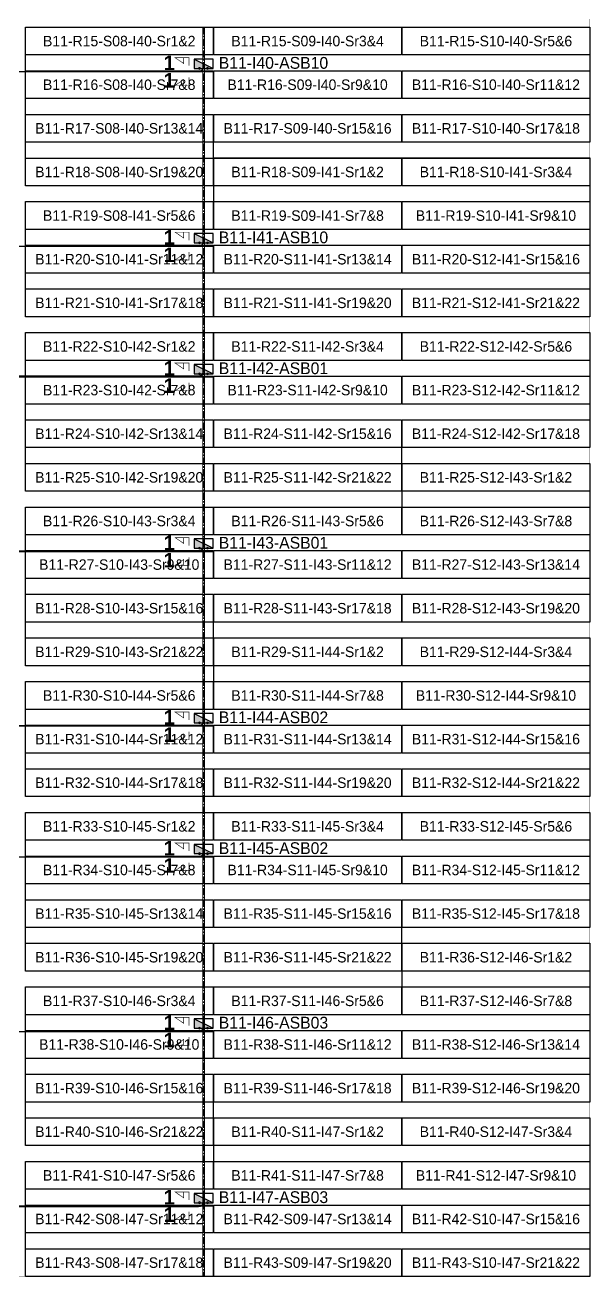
# Model space of a CAD drawing. Header units: metres. Extents: x 529352 to 529741, y 2674804 to 2675132.
# Drawn here: x 529643.8 to 529740.9, y 2674804.2 to 2675019.4 of the extents above; entities that cross this region are included whole.
import ezdxf
from ezdxf.enums import TextEntityAlignment as Align

# ---------------------------------------------------------------- set-up
doc = ezdxf.new("R2010")
doc.units = ezdxf.units.M
doc.linetypes.add('CENTER', pattern=[2, 1.25, -0.25, 0.25, -0.25])
doc.layers.add('Boundary-12.5 MW Block', color=6, linetype='Continuous', lineweight=9)
doc.layers.add('PILE', color=1, linetype='Continuous', lineweight=15)
for name, color, linetype in [('DC Trench BL-11', 40, 'Continuous'), ('E-Inverter Grouping', 2, 'Continuous'), ('Inverter Block-11', 7, 'Continuous'), ('LT Cable(AG) INV to LT Panel BL-11', 2, 'Continuous'), ('Messenger Wire Block-11 (Master Path)', 30, 'Continuous'), ('Messenger Wire Block-11 (MW Path)', 191, 'Continuous'), ('MMS Table Block-11', 8, 'Continuous'), ('Plan Line - DC BL-11', 40, 'Continuous'), ('Section Marking BL-11', 2, 'Continuous')]:
    doc.layers.add(name, color=color, linetype=linetype)
doc.styles.add('BoldTextStyle', font='arialbd.ttf')
doc.styles.get("Standard").update_dxf_attribs({"font": 'Adani Regular.ttf'})

# ---------------------------------------------------------------- blocks, each defined once
blk = doc.blocks.new('MMS Table (32.292 x 4.788)')
at = {"color": 0}
blk.add_lwpolyline([(0, -0.002), (0, 4.786), (32.292, 4.786), (32.292, -0.002)], close=True, dxfattribs=at)
at = {"color": 7}
blk.add_attdef('ID1', text='', height=1.8, dxfattribs=at).set_placement((16.146, 2.392), align=Align.MIDDLE_CENTER)
blk = doc.blocks.new('Inverter Block')
h = blk.add_hatch(color=0)
h.dxf.hatch_style = 1
h.paths.add_polyline_path([(-1.46, 2.27), (-1.46, 0.85), (1.46, 0.85)])
at = {"color": 0}
blk.add_lwpolyline([(1.46, 2.27), (-1.46, 2.27), (-1.46, 0.85), (1.46, 0.85)], close=True, dxfattribs=at)
blk.add_lwpolyline([(-1.46, 2.27), (1.46, 0.85)], dxfattribs=at)
at = {"layer": 'PILE'}
for centre in [(-0.61, 0.85), (0.61, 0.85)]:
    blk.add_circle(centre, 0.156, dxfattribs=at)
at = {"color": 7}
blk.add_attdef('ID', (-1.46, 3.01), '', height=1.8, dxfattribs=at)

msp = doc.modelspace()

# ---------------------------------------------------------------- linework, layer by layer
at = {"layer": 'Boundary-12.5 MW Block', "const_width": 0.05}
msp.add_lwpolyline([(529352.29, 2675124.08), (529643.82, 2675124.08), (529643.82, 2675131.58), (529740.89, 2675131.58), (529740.89, 2674804.29), (529417.07, 2674804.29), (529417.07, 2674819.29), (529352.29, 2674819.29)], close=True, dxfattribs=at)
at = {"layer": 'DC Trench BL-11', "color": 40, "const_width": 0.15}
msp.add_lwpolyline([(529674.62, 2675019.08), (529674.32, 2675019.08), (529674.32, 2674804.29), (529674.62, 2674804.29)], close=True, dxfattribs=at)
at = {"layer": 'E-Inverter Grouping', "color": 3}
msp.add_lwpolyline([(529740.89, 2675019.08), (529740.89, 2674999.29), (529676.11, 2674999.29), (529676.11, 2674991.79), (529643.82, 2674991.79), (529643.82, 2675019.08)], close=True, dxfattribs=at)
at = {"layer": 'E-Inverter Grouping'}
for points in [[(529740.89, 2674969.29), (529643.82, 2674969.29), (529643.82, 2674989.08), (529676.21, 2674989.08), (529676.21, 2674996.58), (529740.89, 2674996.58)], [(529740.89, 2674966.58), (529740.89, 2674946.79), (529708.5, 2674946.79), (529708.5, 2674939.29), (529643.82, 2674939.29), (529643.82, 2674966.58)], [(529708.6, 2674936.58), (529708.6, 2674944.08), (529740.89, 2674944.08), (529740.89, 2674916.79), (529676.11, 2674916.79), (529676.11, 2674909.29), (529643.82, 2674909.29), (529643.82, 2674936.58)], [(529740.89, 2674886.79), (529643.82, 2674886.79), (529643.82, 2674906.58), (529676.21, 2674906.58), (529676.21, 2674914.08), (529740.89, 2674914.08)], [(529740.89, 2674884.08), (529740.89, 2674864.29), (529708.5, 2674864.29), (529708.5, 2674856.79), (529643.82, 2674856.79), (529643.82, 2674884.08)], [(529708.6, 2674854.08), (529708.6, 2674861.58), (529740.89, 2674861.58), (529740.89, 2674834.29), (529676.11, 2674834.29), (529676.11, 2674826.79), (529643.82, 2674826.79), (529643.82, 2674854.08)], [(529740.89, 2674804.29), (529643.82, 2674804.29), (529643.82, 2674824.08), (529676.21, 2674824.08), (529676.21, 2674831.58), (529740.89, 2674831.58)]]:
    msp.add_lwpolyline(points, close=True, dxfattribs=at)
at = {"layer": 'LT Cable(AG) INV to LT Panel BL-11', "color": 5}
for points in [[(529542.33, 2675003.79), (529541.13, 2675003.79, -0.414214), (529540.23, 2675004.69), (529540.23, 2675011.65, -0.414214), (529541.13, 2675012.55), (529579.96, 2675012.55, -0.189008), (529580.57, 2675012.31), (529580.6, 2675012.28, -0.208854), (529580.89, 2675011.62), (529580.89, 2675011.46), (529673.57, 2675011.46, 0.414214), (529674.47, 2675012.36), (529674.47, 2675012.69)], [(529542.33, 2675003.81), (529541.15, 2675003.81, -0.414214), (529540.25, 2675004.71), (529540.25, 2675011.63, -0.414214), (529541.15, 2675012.53), (529579.95, 2675012.53, -0.189008), (529580.56, 2675012.29), (529580.58, 2675012.27, -0.208854), (529580.87, 2675011.61), (529580.87, 2674982.34, 0.414214), (529581.77, 2674981.44), (529673.57, 2674981.44, 0.414214), (529674.47, 2674982.34), (529674.47, 2674982.69)], [(529537.3, 2675001.21), (529537.11, 2675001.21, 0.119491), (529536.7, 2675001.11), (529536.2, 2675000.85, -0.119491), (529535.79, 2675000.75), (529531.14, 2675000.75, 0.414214), (529530.24, 2674999.85), (529530.24, 2674983.37, 0.019774), (529530.25, 2674983.3), (529530.35, 2674981.98, -0.019774), (529530.35, 2674981.91), (529530.35, 2674817.24, 0.414214), (529531.25, 2674816.34), (529673.57, 2674816.34, 0.414214), (529674.47, 2674817.24), (529674.47, 2674817.69)], [(529537.3, 2675001.16), (529537.11, 2675001.16, 0.119491), (529536.7, 2675001.06), (529536.2, 2675000.8, -0.119491), (529535.79, 2675000.7), (529531.19, 2675000.7, 0.414214), (529530.29, 2674999.8), (529530.29, 2674983.37, 0.019774), (529530.3, 2674983.3), (529530.4, 2674981.99, -0.019774), (529530.4, 2674981.92), (529530.4, 2674847.29, 0.414214), (529531.3, 2674846.39), (529673.57, 2674846.39, 0.414214), (529674.47, 2674847.29), (529674.47, 2674847.69)], [(529539.29, 2675001.11), (529537.11, 2675001.11, 0.119491), (529536.7, 2675001.01), (529536.2, 2675000.75, -0.119491), (529535.79, 2675000.65), (529531.24, 2675000.65, 0.414214), (529530.34, 2674999.75), (529530.34, 2674983.38, 0.019774), (529530.35, 2674983.31), (529530.45, 2674981.99, -0.019774), (529530.45, 2674981.92), (529530.45, 2674877.34, 0.414214), (529531.35, 2674876.44), (529673.57, 2674876.44, 0.414214), (529674.47, 2674877.34), (529674.47, 2674877.69)], [(529539.29, 2675001.06), (529537.11, 2675001.06, 0.119491), (529536.7, 2675000.96), (529536.2, 2675000.7, -0.119491), (529535.79, 2675000.6), (529531.29, 2675000.6, 0.414214), (529530.39, 2674999.7), (529530.39, 2674983.38, 0.019774), (529530.4, 2674983.31), (529530.5, 2674981.99, -0.019774), (529530.5, 2674981.92), (529530.5, 2674899.89, 0.414214), (529531.4, 2674898.99), (529673.57, 2674898.99, 0.414214), (529674.47, 2674899.89), (529674.47, 2674900.19)], [(529541.44, 2675000.98), (529537.11, 2675000.98, 0.119491), (529536.7, 2675000.88), (529536.2, 2675000.63, -0.119491), (529535.79, 2675000.53), (529531.37, 2675000.53, 0.414214), (529530.47, 2674999.63), (529530.47, 2674983.38, 0.019774), (529530.47, 2674983.31), (529530.58, 2674981.99, -0.019774), (529530.58, 2674981.92), (529530.58, 2674929.96, 0.414214), (529531.48, 2674929.06), (529673.57, 2674929.06, 0.414214), (529674.47, 2674929.96), (529674.47, 2674930.19)], [(529541.44, 2675000.93), (529537.11, 2675000.93, 0.119491), (529536.7, 2675000.83), (529536.2, 2675000.58, -0.119491), (529535.79, 2675000.48), (529531.42, 2675000.48, 0.414214), (529530.52, 2674999.58), (529530.52, 2674983.38, 0.019774), (529530.52, 2674983.31), (529530.63, 2674982, -0.019774), (529530.63, 2674981.92), (529530.63, 2674960.01, 0.414214), (529531.53, 2674959.11), (529673.57, 2674959.11, 0.414214), (529674.47, 2674960.01), (529674.47, 2674960.19)]]:
    msp.add_lwpolyline(points, format="xyb", dxfattribs=at)
at = {"layer": 'Messenger Wire Block-11 (Master Path)'}
for points in [[(529580.87, 2675011.44), (529676.11, 2675011.44)], [(529580.87, 2674981.44), (529676.11, 2674981.44)], [(529530.45, 2674958.94), (529676.11, 2674958.94)], [(529530.45, 2674928.94), (529676.11, 2674928.94)], [(529530.45, 2674898.94), (529676.11, 2674898.94)], [(529530.45, 2674876.44), (529676.11, 2674876.44)], [(529530.45, 2674846.44), (529676.11, 2674846.44)], [(529514.25, 2674816.44), (529676.11, 2674816.44)]]:
    msp.add_lwpolyline(points, dxfattribs=at)
at = {"layer": 'Messenger Wire Block-11 (MW Path)', "const_width": 0.1}
for points in [[(529580.87, 2675011.44), (529676.11, 2675011.44)], [(529580.87, 2674981.44), (529676.11, 2674981.44)], [(529530.45, 2674958.94), (529676.11, 2674958.94)], [(529530.45, 2674928.94), (529676.11, 2674928.94)], [(529530.45, 2674898.94), (529676.11, 2674898.94)], [(529530.45, 2674876.44), (529676.11, 2674876.44)], [(529530.45, 2674846.44), (529676.11, 2674846.44)], [(529514.25, 2674816.44), (529676.11, 2674816.44)]]:
    msp.add_lwpolyline(points, dxfattribs=at)
at = {"layer": 'Plan Line - DC BL-11', "color": 6, "linetype": 'CENTER'}
msp.add_lwpolyline([(529674.47, 2675019.08), (529674.47, 2674804.29)], dxfattribs=at)
at = {"layer": 'Section Marking BL-11', "color": 94, "lineweight": 35, "true_color": 0x00a500, "const_width": 0.1}
for points in [[(529671.97, 2675012.44), (529671.97, 2675013.83), (529669.57, 2675013.83), (529671.05, 2675012.82), (529671.05, 2675013.83)], [(529671.97, 2675010.44), (529671.97, 2675009.05), (529669.57, 2675009.05), (529671.05, 2675010.06), (529671.05, 2675009.05)], [(529671.97, 2674982.44), (529671.97, 2674983.83), (529669.57, 2674983.83), (529671.05, 2674982.82), (529671.05, 2674983.83)], [(529671.97, 2674980.44), (529671.97, 2674979.05), (529669.57, 2674979.05), (529671.05, 2674980.06), (529671.05, 2674979.05)], [(529671.97, 2674959.94), (529671.97, 2674961.33), (529669.57, 2674961.33), (529671.05, 2674960.32), (529671.05, 2674961.33)], [(529671.97, 2674957.94), (529671.97, 2674956.55), (529669.57, 2674956.55), (529671.05, 2674957.56), (529671.05, 2674956.55)], [(529671.97, 2674929.94), (529671.97, 2674931.33), (529669.57, 2674931.33), (529671.05, 2674930.32), (529671.05, 2674931.33)], [(529671.97, 2674927.94), (529671.97, 2674926.55), (529669.57, 2674926.55), (529671.05, 2674927.56), (529671.05, 2674926.55)], [(529671.97, 2674899.94), (529671.97, 2674901.33), (529669.57, 2674901.33), (529671.05, 2674900.32), (529671.05, 2674901.33)], [(529671.97, 2674897.94), (529671.97, 2674896.55), (529669.57, 2674896.55), (529671.05, 2674897.56), (529671.05, 2674896.55)], [(529671.97, 2674877.44), (529671.97, 2674878.83), (529669.57, 2674878.83), (529671.05, 2674877.82), (529671.05, 2674878.83)], [(529671.97, 2674875.44), (529671.97, 2674874.05), (529669.57, 2674874.05), (529671.05, 2674875.06), (529671.05, 2674874.05)], [(529671.97, 2674847.44), (529671.97, 2674848.83), (529669.57, 2674848.83), (529671.05, 2674847.82), (529671.05, 2674848.83)], [(529671.97, 2674845.44), (529671.97, 2674844.05), (529669.57, 2674844.05), (529671.05, 2674845.06), (529671.05, 2674844.05)], [(529671.97, 2674817.44), (529671.97, 2674818.83), (529669.57, 2674818.83), (529671.05, 2674817.82), (529671.05, 2674818.83)], [(529671.97, 2674815.44), (529671.97, 2674814.05), (529669.57, 2674814.05), (529671.05, 2674815.06), (529671.05, 2674814.05)]]:
    msp.add_lwpolyline(points, dxfattribs=at)

# ---------------------------------------------------------------- block references
at = {"layer": 'Inverter Block-11'}
ref = msp.add_blockref('Inverter Block', (529674.47, 2675011.03), dxfattribs=dict(at, xscale=1.124999999976148, yscale=1.124999999976148, zscale=1.124999999976148))
ref.add_attrib('ID', 'B11-I40-ASB10', (529677.08, 2675011.92), dxfattribs={"layer": '0', "color": 7, "height": 2.025})
ref = msp.add_blockref('Inverter Block', (529674.47, 2674981.03), dxfattribs=dict(at, xscale=1.124999999976148, yscale=1.124999999976148, zscale=1.124999999976148))
ref.add_attrib('ID', 'B11-I41-ASB10', (529677.08, 2674981.92), dxfattribs={"layer": '0', "color": 7, "height": 2.025})
ref = msp.add_blockref('Inverter Block', (529674.47, 2674958.53), dxfattribs=dict(at, xscale=1.124999999976148, yscale=1.124999999976148, zscale=1.124999999976148))
ref.add_attrib('ID', 'B11-I42-ASB01', (529677.08, 2674959.42), dxfattribs={"layer": '0', "color": 7, "height": 2.025})
ref = msp.add_blockref('Inverter Block', (529674.47, 2674928.53), dxfattribs=dict(at, xscale=1.124999999976148, yscale=1.124999999976148, zscale=1.124999999976148))
ref.add_attrib('ID', 'B11-I43-ASB01', (529677.08, 2674929.42), dxfattribs={"layer": '0', "color": 7, "height": 2.025})
ref = msp.add_blockref('Inverter Block', (529674.47, 2674898.53), dxfattribs=dict(at, xscale=1.124999999976148, yscale=1.124999999976148, zscale=1.124999999976148))
ref.add_attrib('ID', 'B11-I44-ASB02', (529677.08, 2674899.42), dxfattribs={"layer": '0', "color": 7, "height": 2.025})
ref = msp.add_blockref('Inverter Block', (529674.47, 2674876.03), dxfattribs=dict(at, xscale=1.124999999976148, yscale=1.124999999976148, zscale=1.124999999976148))
ref.add_attrib('ID', 'B11-I45-ASB02', (529677.08, 2674876.92), dxfattribs={"layer": '0', "color": 7, "height": 2.025})
ref = msp.add_blockref('Inverter Block', (529674.47, 2674846.03), dxfattribs=dict(at, xscale=1.124999999976148, yscale=1.124999999976148, zscale=1.124999999976148))
ref.add_attrib('ID', 'B11-I46-ASB03', (529677.08, 2674846.92), dxfattribs={"layer": '0', "color": 7, "height": 2.025})
ref = msp.add_blockref('Inverter Block', (529674.47, 2674816.03), dxfattribs=dict(at, xscale=1.124999999976148, yscale=1.124999999976148, zscale=1.124999999976148))
ref.add_attrib('ID', 'B11-I47-ASB03', (529677.08, 2674816.92), dxfattribs={"layer": '0', "color": 7, "height": 2.025})
at = {"layer": 'MMS Table Block-11'}
for p, values in [((529643.82, 2675014.29), {'ID1': 'B11-R15-S08-I40-Sr1&2'}), ((529676.21, 2675014.29), {'ID1': 'B11-R15-S09-I40-Sr3&4'}), ((529708.6, 2675014.29), {'ID1': 'B11-R15-S10-I40-Sr5&6'}), ((529643.82, 2675006.79), {'ID1': 'B11-R16-S08-I40-Sr7&8'}), ((529676.21, 2675006.79), {'ID1': 'B11-R16-S09-I40-Sr9&10'}), ((529708.6, 2675006.79), {'ID1': 'B11-R16-S10-I40-Sr11&12'}), ((529643.82, 2674999.29), {'ID1': 'B11-R17-S08-I40-Sr13&14'}), ((529676.21, 2674999.29), {'ID1': 'B11-R17-S09-I40-Sr15&16'}), ((529708.6, 2674999.29), {'ID1': 'B11-R17-S10-I40-Sr17&18'}), ((529643.82, 2674991.79), {'ID1': 'B11-R18-S08-I40-Sr19&20'}), ((529676.21, 2674991.79), {'ID1': 'B11-R18-S09-I41-Sr1&2'}), ((529708.6, 2674991.79), {'ID1': 'B11-R18-S10-I41-Sr3&4'}), ((529643.82, 2674984.29), {'ID1': 'B11-R19-S08-I41-Sr5&6'}), ((529676.21, 2674984.29), {'ID1': 'B11-R19-S09-I41-Sr7&8'}), ((529708.6, 2674984.29), {'ID1': 'B11-R19-S10-I41-Sr9&10'}), ((529643.82, 2674976.79), {'ID1': 'B11-R20-S10-I41-Sr11&12'}), ((529676.21, 2674976.79), {'ID1': 'B11-R20-S11-I41-Sr13&14'}), ((529708.6, 2674976.79), {'ID1': 'B11-R20-S12-I41-Sr15&16'}), ((529643.82, 2674969.29), {'ID1': 'B11-R21-S10-I41-Sr17&18'}), ((529676.21, 2674969.29), {'ID1': 'B11-R21-S11-I41-Sr19&20'}), ((529708.6, 2674969.29), {'ID1': 'B11-R21-S12-I41-Sr21&22'}), ((529643.82, 2674961.79), {'ID1': 'B11-R22-S10-I42-Sr1&2'}), ((529676.21, 2674961.79), {'ID1': 'B11-R22-S11-I42-Sr3&4'}), ((529708.6, 2674961.79), {'ID1': 'B11-R22-S12-I42-Sr5&6'}), ((529643.82, 2674954.29), {'ID1': 'B11-R23-S10-I42-Sr7&8'}), ((529676.21, 2674954.29), {'ID1': 'B11-R23-S11-I42-Sr9&10'}), ((529708.6, 2674954.29), {'ID1': 'B11-R23-S12-I42-Sr11&12'}), ((529643.82, 2674946.79), {'ID1': 'B11-R24-S10-I42-Sr13&14'}), ((529676.21, 2674946.79), {'ID1': 'B11-R24-S11-I42-Sr15&16'}), ((529708.6, 2674946.79), {'ID1': 'B11-R24-S12-I42-Sr17&18'}), ((529643.82, 2674939.29), {'ID1': 'B11-R25-S10-I42-Sr19&20'}), ((529676.21, 2674939.29), {'ID1': 'B11-R25-S11-I42-Sr21&22'}), ((529708.6, 2674939.29), {'ID1': 'B11-R25-S12-I43-Sr1&2'}), ((529643.82, 2674931.79), {'ID1': 'B11-R26-S10-I43-Sr3&4'}), ((529676.21, 2674931.79), {'ID1': 'B11-R26-S11-I43-Sr5&6'}), ((529708.6, 2674931.79), {'ID1': 'B11-R26-S12-I43-Sr7&8'}), ((529643.82, 2674924.29), {'ID1': 'B11-R27-S10-I43-Sr9&10'}), ((529676.21, 2674924.29), {'ID1': 'B11-R27-S11-I43-Sr11&12'}), ((529708.6, 2674924.29), {'ID1': 'B11-R27-S12-I43-Sr13&14'}), ((529643.82, 2674916.79), {'ID1': 'B11-R28-S10-I43-Sr15&16'}), ((529676.21, 2674916.79), {'ID1': 'B11-R28-S11-I43-Sr17&18'}), ((529708.6, 2674916.79), {'ID1': 'B11-R28-S12-I43-Sr19&20'}), ((529643.82, 2674909.29), {'ID1': 'B11-R29-S10-I43-Sr21&22'}), ((529676.21, 2674909.29), {'ID1': 'B11-R29-S11-I44-Sr1&2'}), ((529708.6, 2674909.29), {'ID1': 'B11-R29-S12-I44-Sr3&4'}), ((529643.82, 2674901.79), {'ID1': 'B11-R30-S10-I44-Sr5&6'}), ((529676.21, 2674901.79), {'ID1': 'B11-R30-S11-I44-Sr7&8'}), ((529708.6, 2674901.79), {'ID1': 'B11-R30-S12-I44-Sr9&10'}), ((529643.82, 2674894.29), {'ID1': 'B11-R31-S10-I44-Sr11&12'}), ((529676.21, 2674894.29), {'ID1': 'B11-R31-S11-I44-Sr13&14'}), ((529708.6, 2674894.29), {'ID1': 'B11-R31-S12-I44-Sr15&16'}), ((529643.82, 2674886.79), {'ID1': 'B11-R32-S10-I44-Sr17&18'}), ((529676.21, 2674886.79), {'ID1': 'B11-R32-S11-I44-Sr19&20'}), ((529708.6, 2674886.79), {'ID1': 'B11-R32-S12-I44-Sr21&22'}), ((529643.82, 2674879.29), {'ID1': 'B11-R33-S10-I45-Sr1&2'}), ((529676.21, 2674879.29), {'ID1': 'B11-R33-S11-I45-Sr3&4'}), ((529708.6, 2674879.29), {'ID1': 'B11-R33-S12-I45-Sr5&6'}), ((529643.82, 2674871.79), {'ID1': 'B11-R34-S10-I45-Sr7&8'}), ((529676.21, 2674871.79), {'ID1': 'B11-R34-S11-I45-Sr9&10'}), ((529708.6, 2674871.79), {'ID1': 'B11-R34-S12-I45-Sr11&12'}), ((529643.82, 2674864.29), {'ID1': 'B11-R35-S10-I45-Sr13&14'}), ((529676.21, 2674864.29), {'ID1': 'B11-R35-S11-I45-Sr15&16'}), ((529708.6, 2674864.29), {'ID1': 'B11-R35-S12-I45-Sr17&18'}), ((529643.82, 2674856.79), {'ID1': 'B11-R36-S10-I45-Sr19&20'}), ((529676.21, 2674856.79), {'ID1': 'B11-R36-S11-I45-Sr21&22'}), ((529708.6, 2674856.79), {'ID1': 'B11-R36-S12-I46-Sr1&2'}), ((529643.82, 2674849.29), {'ID1': 'B11-R37-S10-I46-Sr3&4'}), ((529676.21, 2674849.29), {'ID1': 'B11-R37-S11-I46-Sr5&6'}), ((529708.6, 2674849.29), {'ID1': 'B11-R37-S12-I46-Sr7&8'}), ((529643.82, 2674841.79), {'ID1': 'B11-R38-S10-I46-Sr9&10'}), ((529676.21, 2674841.79), {'ID1': 'B11-R38-S11-I46-Sr11&12'}), ((529708.6, 2674841.79), {'ID1': 'B11-R38-S12-I46-Sr13&14'}), ((529643.82, 2674834.29), {'ID1': 'B11-R39-S10-I46-Sr15&16'}), ((529676.21, 2674834.29), {'ID1': 'B11-R39-S11-I46-Sr17&18'}), ((529708.6, 2674834.29), {'ID1': 'B11-R39-S12-I46-Sr19&20'}), ((529643.82, 2674826.79), {'ID1': 'B11-R40-S10-I46-Sr21&22'}), ((529676.21, 2674826.79), {'ID1': 'B11-R40-S11-I47-Sr1&2'}), ((529708.6, 2674826.79), {'ID1': 'B11-R40-S12-I47-Sr3&4'}), ((529643.82, 2674819.29), {'ID1': 'B11-R41-S10-I47-Sr5&6'}), ((529676.21, 2674819.29), {'ID1': 'B11-R41-S11-I47-Sr7&8'}), ((529708.6, 2674819.29), {'ID1': 'B11-R41-S12-I47-Sr9&10'}), ((529643.82, 2674811.79), {'ID1': 'B11-R42-S08-I47-Sr11&12'}), ((529676.21, 2674811.79), {'ID1': 'B11-R42-S09-I47-Sr13&14'}), ((529708.6, 2674811.79), {'ID1': 'B11-R42-S10-I47-Sr15&16'}), ((529643.82, 2674804.29), {'ID1': 'B11-R43-S08-I47-Sr17&18'}), ((529676.21, 2674804.29), {'ID1': 'B11-R43-S09-I47-Sr19&20'}), ((529708.6, 2674804.29), {'ID1': 'B11-R43-S10-I47-Sr21&22'})]:
    msp.add_blockref('MMS Table (32.292 x 4.788)', p, dxfattribs=at).add_auto_attribs(values)

# ---------------------------------------------------------------- texts
at = {"layer": 'Section Marking BL-11', "color": 94, "true_color": 0x00a500, "style": 'BoldTextStyle'}
for p in [(529668.57, 2675012.94), (529668.57, 2675009.94), (529668.57, 2674982.94), (529668.57, 2674979.94), (529668.57, 2674960.44), (529668.57, 2674957.44), (529668.57, 2674930.44), (529668.57, 2674927.44), (529668.57, 2674900.44), (529668.57, 2674897.44), (529668.57, 2674877.94), (529668.57, 2674874.94), (529668.57, 2674847.94), (529668.57, 2674844.94), (529668.57, 2674817.94), (529668.57, 2674814.94)]:
    msp.add_text('1', height=2.5, dxfattribs=at).set_placement(p, align=Align.MIDDLE_CENTER)

doc.saveas('drawing.dxf')
